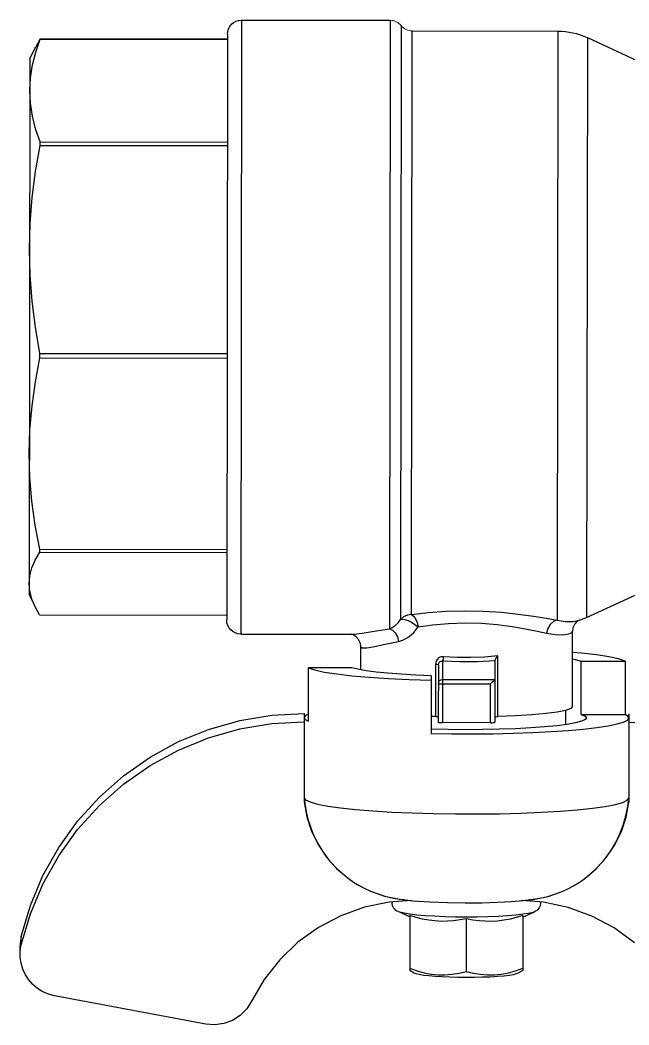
# Model space of a CAD drawing. Header units: millimetres. Extents: x 898 to 1196, y 229 to 443.
# Drawn here: x 1158.03127 to 1158.05935, y 351.38049 to 351.42684 of the extents above; entities that cross this region are included whole.
import ezdxf

# ---------------------------------------------------------------- set-up
doc = ezdxf.new("R2010")
doc.units = ezdxf.units.MM
doc.layers.get('0').update_dxf_attribs({"color": 41})
doc.layers.add('alim', color=5, linetype='Continuous', lineweight=5)
doc.layers.add('CHAUFFAGE', color=4, linetype='Continuous', lineweight=5)

# ---------------------------------------------------------------- blocks, each defined once
blk = doc.blocks.new('AUDIT_I_240531090321-0')
at = {"linetype": 'ByBlock'}
for centre, start, end in [((2.7093, -2.4152), 90, 141.31781), ((2.5532, -2.2902), 270, 321.31781)]:
    blk.add_arc(centre, 0.1, start, end, dxfattribs=at)
blk = doc.blocks.new('c ef ecs')
at = {"layer": 'alim', "color": 1, "lineweight": -3}
for p, q in [((-303.559886, 72.789264), (-303.559886, 72.761864)), ((-303.559378, 72.789508), (-303.559378, 72.761441)), ((-303.55252, 72.789508), (-303.559378, 72.789508)), ((-303.55252, 72.789508), (-303.55252, 72.761185)), ((-303.568471, 72.78872), (-303.571794, 72.787186)), ((-303.568471, 72.78872), (-303.568471, 72.788654)), ((-303.568471, 72.788654), (-303.568471, 72.761973)), ((-303.567106, 72.78902), (-303.567106, 72.761842)), ((-303.560394, 72.78902), (-303.567106, 72.78902)), ((-303.560394, 72.7621), (-303.560394, 72.78902)), ((-303.551869, 72.788859), (-303.551869, 72.761834)), ((-303.543242, 72.788638), (-303.551869, 72.788638)), ((-303.543242, 72.788617), (-303.551869, 72.788617)), ((-303.543242, 72.788638), (-303.543029, 72.788268)), ((-303.543242, 72.788617), (-303.543242, 72.788638)), ((-303.543032, 72.788021), (-303.543242, 72.788617)), ((-303.542754, 72.787717), (-303.54303, 72.788269)), ((-303.542879, 72.787429), (-303.543032, 72.788021)), ((-303.542754, 72.787717), (-303.542754, 72.762976)), ((-303.542785, 72.786839), (-303.542879, 72.787429)), ((-303.542754, 72.786248), (-303.542785, 72.786839)), ((-303.542785, 72.785657), (-303.542754, 72.786248)), ((-303.542879, 72.785067), (-303.542785, 72.785657)), ((-303.543031, 72.784476), (-303.542879, 72.785067)), ((-303.543242, 72.783879), (-303.543031, 72.784476)), ((-303.543242, 72.783879), (-303.551869, 72.783879)), ((-303.543242, 72.783718), (-303.551869, 72.783718)), ((-303.543242, 72.783718), (-303.543242, 72.783879)), ((-303.543031, 72.782508), (-303.543242, 72.783718)), ((-303.542879, 72.781312), (-303.543031, 72.782508)), ((-303.542785, 72.780116), (-303.542879, 72.781312)), ((-303.542754, 72.77892), (-303.542785, 72.780116)), ((-303.542785, 72.777724), (-303.542754, 72.77892)), ((-303.542879, 72.776528), (-303.542785, 72.777724)), ((-303.543031, 72.775332), (-303.542879, 72.776528)), ((-303.543242, 72.774122), (-303.543031, 72.775332)), ((-303.543242, 72.774122), (-303.551869, 72.774122)), ((-303.543242, 72.773915), (-303.551869, 72.773915)), ((-303.543242, 72.773915), (-303.543242, 72.774122)), ((-303.543031, 72.772801), (-303.543242, 72.773915)), ((-303.542879, 72.7717), (-303.543031, 72.772801)), ((-303.542785, 72.770599), (-303.542879, 72.7717)), ((-303.542754, 72.769499), (-303.542785, 72.770599)), ((-303.542785, 72.768398), (-303.542754, 72.769499)), ((-303.542879, 72.767297), (-303.542785, 72.768398)), ((-303.543031, 72.766196), (-303.542879, 72.767297)), ((-303.543242, 72.765082), (-303.543031, 72.766196)), ((-303.543242, 72.765082), (-303.551869, 72.765082)), ((-303.543242, 72.76495), (-303.551869, 72.76495)), ((-303.543242, 72.76495), (-303.543242, 72.765082)), ((-303.543032, 72.764586), (-303.543242, 72.76495)), ((-303.542879, 72.764224), (-303.543032, 72.764586)), ((-303.542785, 72.763864), (-303.542879, 72.764224)), ((-303.542754, 72.763503), (-303.542785, 72.763864)), ((-303.568471, 72.761973), (-303.571794, 72.763507)), ((-303.542879, 72.762781), (-303.542785, 72.763142)), ((-303.542785, 72.763142), (-303.542754, 72.763503)), ((-303.542754, 72.762975), (-303.54303, 72.762424)), ((-303.543029, 72.762425), (-303.542879, 72.762781)), ((-303.564539, 72.762203), (-303.565318, 72.762121)), ((-303.563705, 72.762256), (-303.564539, 72.762203)), ((-303.562843, 72.762272), (-303.563705, 72.762256)), ((-303.561983, 72.762247), (-303.562843, 72.762272)), ((-303.561157, 72.762186), (-303.561983, 72.762247)), ((-303.560394, 72.7621), (-303.561157, 72.762186)), ((-303.543242, 72.762055), (-303.543029, 72.762425)), ((-303.56809, 72.761825), (-303.568471, 72.761973)), ((-303.568094, 72.761827), (-303.568097, 72.761828)), ((-303.568097, 72.761828), (-303.568088, 72.761823)), ((-303.568094, 72.761827), (-303.568094, 72.761827)), ((-303.567827, 72.761781), (-303.568094, 72.761827)), ((-303.568088, 72.761823), (-303.568023, 72.76178)), ((-303.568023, 72.76178), (-303.567921, 72.761668)), ((-303.567486, 72.761785), (-303.567827, 72.761781)), ((-303.567106, 72.761842), (-303.567486, 72.761785)), ((-303.566616, 72.761928), (-303.567106, 72.761842)), ((-303.567106, 72.761842), (-303.566935, 72.76178)), ((-303.566935, 72.76178), (-303.566785, 72.761648)), ((-303.566017, 72.762025), (-303.566616, 72.761928)), ((-303.565318, 72.762121), (-303.566017, 72.762025)), ((-303.562854, 72.761714), (-303.563615, 72.761697)), ((-303.562095, 72.761687), (-303.562854, 72.761714)), ((-303.560649, 72.761724), (-303.560694, 72.761527)), ((-303.56058, 72.761896), (-303.560649, 72.761724)), ((-303.560492, 72.762025), (-303.56058, 72.761896)), ((-303.56039, 72.761742), (-303.560548, 72.761642)), ((-303.560394, 72.7621), (-303.560492, 72.762025)), ((-303.560394, 72.7621), (-303.560203, 72.762072)), ((-303.560232, 72.76182), (-303.56039, 72.761742)), ((-303.560088, 72.761868), (-303.560232, 72.76182)), ((-303.560203, 72.762072), (-303.560028, 72.761991)), ((-303.559969, 72.761883), (-303.560088, 72.761868)), ((-303.560028, 72.761991), (-303.559886, 72.761864)), ((-303.559886, 72.761864), (-303.559969, 72.761883)), ((-303.559776, 72.761711), (-303.559886, 72.761864)), ((-303.559646, 72.761587), (-303.559776, 72.761711)), ((-303.543242, 72.762055), (-303.551869, 72.762055)), ((-303.567921, 72.761668), (-303.56784, 72.761486)), ((-303.56784, 72.761486), (-303.567821, 72.761339)), ((-303.567821, 72.757854), (-303.567821, 72.761339)), ((-303.567782, 72.761278), (-303.567821, 72.761339)), ((-303.567645, 72.761218), (-303.567782, 72.761278)), ((-303.566616, 72.761242), (-303.567018, 72.761178)), ((-303.566785, 72.761648), (-303.566674, 72.761461)), ((-303.566674, 72.761461), (-303.566616, 72.761242)), ((-303.566184, 72.761337), (-303.566616, 72.761242)), ((-303.565655, 72.761444), (-303.566184, 72.761337)), ((-303.565039, 72.76155), (-303.565655, 72.761444)), ((-303.564352, 72.761639), (-303.565039, 72.76155)), ((-303.563615, 72.761697), (-303.564352, 72.761639)), ((-303.561366, 72.761621), (-303.562095, 72.761687)), ((-303.560694, 72.761527), (-303.561366, 72.761621)), ((-303.560548, 72.761642), (-303.560694, 72.761527)), ((-303.5605, 72.761267), (-303.560694, 72.761527)), ((-303.560271, 72.761062), (-303.5605, 72.761267)), ((-303.559646, 72.761243), (-303.559742, 72.761062)), ((-303.559509, 72.761496), (-303.559646, 72.761587)), ((-303.55952, 72.761374), (-303.559646, 72.761243)), ((-303.559378, 72.761441), (-303.55952, 72.761374)), ((-303.559378, 72.761441), (-303.559509, 72.761496)), ((-303.558679, 72.761326), (-303.559378, 72.761441)), ((-303.55812, 72.761236), (-303.558679, 72.761326)), ((-303.55772, 72.761189), (-303.55812, 72.761236)), ((-303.567379, 72.761174), (-303.567645, 72.761218)), ((-303.567018, 72.761178), (-303.567379, 72.761174)), ((-303.560029, 72.760924), (-303.560271, 72.761062)), ((-303.559797, 72.760851), (-303.560029, 72.760924)), ((-303.559742, 72.761062), (-303.559797, 72.760851)), ((-303.559179, 72.760722), (-303.559797, 72.760851)), ((-303.558036, 72.760758), (-303.557953, 72.760943)), ((-303.557953, 72.760943), (-303.557828, 72.761078)), ((-303.557828, 72.761078), (-303.5577, 72.761155)), ((-303.557604, 72.761185), (-303.55772, 72.761189)), ((-303.5577, 72.761155), (-303.557614, 72.761181)), ((-303.55252, 72.761185), (-303.557624, 72.761185)), ((-303.557614, 72.761181), (-303.557592, 72.761185)), ((-303.568927, 72.760245), (-303.568233, 72.760324)), ((-303.568233, 72.760324), (-303.567821, 72.76036)), ((-303.558687, 72.760619), (-303.559179, 72.760722)), ((-303.558334, 72.76056), (-303.558687, 72.760619)), ((-303.558124, 72.760555), (-303.558334, 72.76056)), ((-303.558055, 72.760607), (-303.558124, 72.760555)), ((-303.558055, 72.760612), (-303.558036, 72.760758)), ((-303.558055, 72.759541), (-303.558055, 72.760607)), ((-303.570247, 72.759959), (-303.569944, 72.76006)), ((-303.570247, 72.759959), (-303.570247, 72.757498)), ((-303.568228, 72.759959), (-303.570247, 72.759959)), ((-303.569944, 72.76006), (-303.569501, 72.760156)), ((-303.569501, 72.760156), (-303.568927, 72.760245)), ((-303.567951, 72.760031), (-303.568228, 72.759959)), ((-303.568228, 72.757498), (-303.568228, 72.759959)), ((-303.567821, 72.760054), (-303.567951, 72.760031)), ((-303.564378, 72.75739), (-303.564378, 72.760189)), ((-303.564329, 72.760128), (-303.564378, 72.760189)), ((-303.564378, 72.760189), (-303.563761, 72.760136)), ((-303.564286, 72.760068), (-303.564329, 72.760128)), ((-303.564254, 72.760013), (-303.564286, 72.760068)), ((-303.56424, 72.75997), (-303.564254, 72.760013)), ((-303.56424, 72.75997), (-303.56424, 72.757371)), ((-303.56424, 72.759967), (-303.563442, 72.759917)), ((-303.563761, 72.760136), (-303.563132, 72.760113)), ((-303.563442, 72.759917), (-303.562633, 72.759911)), ((-303.563132, 72.760113), (-303.562499, 72.760118)), ((-303.562633, 72.759911), (-303.561831, 72.75995)), ((-303.562499, 72.760118), (-303.561874, 72.760153)), ((-303.561865, 72.760068), (-303.561874, 72.760153)), ((-303.561874, 72.760153), (-303.561765, 72.760145)), ((-303.56185, 72.759996), (-303.561865, 72.760068)), ((-303.561831, 72.75995), (-303.56185, 72.759996)), ((-303.561831, 72.75995), (-303.561831, 72.757109)), ((-303.561751, 72.759945), (-303.561831, 72.75995)), ((-303.561765, 72.760145), (-303.561675, 72.76011)), ((-303.56169, 72.759908), (-303.561751, 72.759945)), ((-303.56165, 72.759848), (-303.56169, 72.759908)), ((-303.561675, 72.76011), (-303.561603, 72.760055)), ((-303.561636, 72.75977), (-303.56165, 72.759848)), ((-303.561603, 72.760055), (-303.561547, 72.759981)), ((-303.561547, 72.759981), (-303.561511, 72.759889)), ((-303.561511, 72.759889), (-303.561498, 72.759788)), ((-303.561636, 72.75977), (-303.561619, 72.759778)), ((-303.561636, 72.75977), (-303.561636, 72.757375)), ((-303.561619, 72.759778), (-303.56157, 72.759784)), ((-303.56157, 72.759784), (-303.561498, 72.759788)), ((-303.561498, 72.759788), (-303.561498, 72.75739)), ((-303.55992, 72.759336), (-303.559306, 72.759382)), ((-303.559306, 72.759382), (-303.558762, 72.759436)), ((-303.558762, 72.759436), (-303.558299, 72.759497)), ((-303.558299, 72.759497), (-303.557925, 72.759564)), ((-303.557925, 72.759564), (-303.557648, 72.759636)), ((-303.557648, 72.759636), (-303.555629, 72.759636)), ((-303.556375, 72.759439), (-303.556949, 72.75935)), ((-303.555932, 72.759535), (-303.556375, 72.759439)), ((-303.555629, 72.759636), (-303.555932, 72.759535)), ((-303.555629, 72.759636), (-303.555629, 72.757174)), ((-303.56424, 72.759115), (-303.56424, 72.75912)), ((-303.564238, 72.759109), (-303.56424, 72.759115)), ((-303.564234, 72.759104), (-303.564238, 72.759109)), ((-303.564234, 72.759104), (-303.564203, 72.759065)), ((-303.561831, 72.759104), (-303.564234, 72.759104)), ((-303.564203, 72.759065), (-303.564156, 72.759014)), ((-303.564156, 72.759014), (-303.564101, 72.758958)), ((-303.564101, 72.758958), (-303.564045, 72.758901)), ((-303.561756, 72.75909), (-303.561831, 72.759104)), ((-303.561693, 72.75905), (-303.561756, 72.75909)), ((-303.56165, 72.75899), (-303.561693, 72.75905)), ((-303.561636, 72.75892), (-303.561651, 72.758913)), ((-303.561636, 72.75892), (-303.56165, 72.75899)), ((-303.56131, 72.759271), (-303.560593, 72.759299)), ((-303.56131, 72.759271), (-303.56131, 72.756608)), ((-303.560295, 72.7591), (-303.56131, 72.75907)), ((-303.560593, 72.759299), (-303.55992, 72.759336)), ((-303.559333, 72.759144), (-303.560295, 72.7591)), ((-303.558443, 72.759202), (-303.559333, 72.759144)), ((-303.557643, 72.759271), (-303.558443, 72.759202)), ((-303.556949, 72.75935), (-303.557643, 72.759271)), ((-303.564045, 72.757109), (-303.564045, 72.758901)), ((-303.561831, 72.758901), (-303.564045, 72.758901)), ((-303.561756, 72.758902), (-303.561831, 72.758901)), ((-303.561693, 72.758906), (-303.561756, 72.758902)), ((-303.561651, 72.758913), (-303.561693, 72.758906)), ((-303.570426, 72.75753), (-303.570426, 72.753448)), ((-303.567821, 72.757854), (-303.567741, 72.757766)), ((-303.567741, 72.757766), (-303.567502, 72.757681)), ((-303.567502, 72.757681), (-303.567114, 72.757602)), ((-303.567496, 72.75768), (-303.567496, 72.757025)), ((-303.567114, 72.757602), (-303.566587, 72.757531)), ((-303.566587, 72.757531), (-303.565941, 72.757471)), ((-303.553956, 72.757447), (-303.55545, 72.75753)), ((-303.55545, 72.75753), (-303.55545, 72.753448)), ((-303.570426, 72.757141), (-303.57192, 72.757058)), ((-303.570426, 72.757336), (-303.570381, 72.757417)), ((-303.570365, 72.757241), (-303.570426, 72.757336)), ((-303.570381, 72.757417), (-303.570247, 72.757498)), ((-303.570182, 72.757147), (-303.570365, 72.757241)), ((-303.568228, 72.757498), (-303.570247, 72.757498)), ((-303.569882, 72.757057), (-303.570182, 72.757147)), ((-303.568411, 72.757417), (-303.568472, 72.757336)), ((-303.568472, 72.757336), (-303.568415, 72.757257)), ((-303.568415, 72.757257), (-303.568245, 72.757179)), ((-303.568228, 72.757498), (-303.568411, 72.757417)), ((-303.568245, 72.757179), (-303.567965, 72.757105)), ((-303.567965, 72.757105), (-303.567582, 72.757036)), ((-303.565941, 72.757471), (-303.565196, 72.757423)), ((-303.565196, 72.757423), (-303.564378, 72.75739)), ((-303.564306, 72.757386), (-303.564378, 72.75739)), ((-303.564258, 72.757379), (-303.564306, 72.757386)), ((-303.56424, 72.757371), (-303.564258, 72.757379)), ((-303.56424, 72.757371), (-303.56424, 72.757128)), ((-303.564225, 72.757121), (-303.56424, 72.757128)), ((-303.564183, 72.757115), (-303.564225, 72.757121)), ((-303.56412, 72.75711), (-303.564183, 72.757115)), ((-303.564045, 72.757109), (-303.56412, 72.75711)), ((-303.564045, 72.757109), (-303.561831, 72.757109)), ((-303.561756, 72.75711), (-303.561831, 72.757109)), ((-303.561693, 72.757115), (-303.561756, 72.75711)), ((-303.561651, 72.757121), (-303.561693, 72.757115)), ((-303.561636, 72.757128), (-303.561651, 72.757121)), ((-303.561619, 72.757379), (-303.561636, 72.757371)), ((-303.561636, 72.757375), (-303.561636, 72.757128)), ((-303.56157, 72.757386), (-303.561619, 72.757379)), ((-303.561498, 72.75739), (-303.56157, 72.757386)), ((-303.561498, 72.75739), (-303.56131, 72.757397)), ((-303.555629, 72.757491), (-303.555512, 72.757431)), ((-303.555495, 72.757254), (-303.555629, 72.757174)), ((-303.555512, 72.757431), (-303.55545, 72.757336)), ((-303.55545, 72.757336), (-303.555495, 72.757254)), ((-303.553956, 72.757058), (-303.55545, 72.757141)), ((-303.55248, 72.757198), (-303.553956, 72.757447)), ((-303.551041, 72.756787), (-303.55248, 72.757198)), ((-303.569468, 72.756971), (-303.569882, 72.757057)), ((-303.568947, 72.756891), (-303.569468, 72.756971)), ((-303.568328, 72.756818), (-303.568947, 72.756891)), ((-303.567622, 72.756754), (-303.568328, 72.756818)), ((-303.566839, 72.7567), (-303.567622, 72.756754)), ((-303.567582, 72.757036), (-303.567102, 72.756973)), ((-303.567102, 72.756973), (-303.566537, 72.756917)), ((-303.565992, 72.756655), (-303.566839, 72.7567)), ((-303.566537, 72.756917), (-303.565897, 72.75687)), ((-303.565096, 72.756622), (-303.565992, 72.756655)), ((-303.565897, 72.75687), (-303.565197, 72.756833)), ((-303.565197, 72.756833), (-303.56445, 72.756806)), ((-303.564164, 72.756601), (-303.565096, 72.756622)), ((-303.56445, 72.756806), (-303.563671, 72.75679)), ((-303.563212, 72.756591), (-303.564164, 72.756601)), ((-303.563671, 72.75679), (-303.562877, 72.756785)), ((-303.562877, 72.756785), (-303.562085, 72.756791)), ((-303.56131, 72.756608), (-303.562256, 72.756594)), ((-303.562085, 72.756791), (-303.56131, 72.756809)), ((-303.55248, 72.756809), (-303.553956, 72.757058)), ((-303.551041, 72.756398), (-303.55248, 72.756809)), ((-303.549658, 72.756218), (-303.551041, 72.756787)), ((-303.562256, 72.756594), (-303.563212, 72.756591)), ((-303.549658, 72.75583), (-303.551041, 72.756398)), ((-303.548347, 72.7555), (-303.549658, 72.756218)), ((-303.548347, 72.755111), (-303.549658, 72.75583)), ((-303.547125, 72.75464), (-303.548347, 72.7555)), ((-303.547125, 72.754251), (-303.548347, 72.755111)), ((-303.546007, 72.75365), (-303.547125, 72.75464)), ((-303.546007, 72.753261), (-303.547125, 72.754251)), ((-303.570356, 72.753541), (-303.570426, 72.753643)), ((-303.570302, 72.752763), (-303.570426, 72.753448)), ((-303.570397, 72.753368), (-303.570415, 72.753513)), ((-303.570367, 72.753176), (-303.570397, 72.753368)), ((-303.570148, 72.753442), (-303.570356, 72.753541)), ((-303.569806, 72.753346), (-303.570148, 72.753442)), ((-303.555728, 72.753442), (-303.55607, 72.753346)), ((-303.55552, 72.753541), (-303.555728, 72.753442)), ((-303.55545, 72.753448), (-303.555575, 72.752763)), ((-303.55545, 72.753643), (-303.55552, 72.753541)), ((-303.55548, 72.753364), (-303.55551, 72.753171)), ((-303.555462, 72.753508), (-303.55548, 72.753364)), ((-303.545006, 72.752542), (-303.546007, 72.75365)), ((-303.57032, 72.752937), (-303.570367, 72.753176)), ((-303.57025, 72.752656), (-303.57032, 72.752937)), ((-303.569336, 72.753256), (-303.569806, 72.753346)), ((-303.568746, 72.753172), (-303.569336, 72.753256)), ((-303.568049, 72.753098), (-303.568746, 72.753172)), ((-303.567256, 72.753034), (-303.568049, 72.753098)), ((-303.566383, 72.752981), (-303.567256, 72.753034)), ((-303.565446, 72.752941), (-303.566383, 72.752981)), ((-303.564462, 72.752913), (-303.565446, 72.752941)), ((-303.563449, 72.752899), (-303.564462, 72.752913)), ((-303.562427, 72.752899), (-303.563449, 72.752899)), ((-303.561415, 72.752913), (-303.562427, 72.752899)), ((-303.560431, 72.752941), (-303.561415, 72.752913)), ((-303.559493, 72.752981), (-303.560431, 72.752941)), ((-303.55862, 72.753034), (-303.559493, 72.752981)), ((-303.557827, 72.753098), (-303.55862, 72.753034)), ((-303.55713, 72.753172), (-303.557827, 72.753098)), ((-303.55654, 72.753256), (-303.55713, 72.753172)), ((-303.55607, 72.753346), (-303.55654, 72.753256)), ((-303.555557, 72.752931), (-303.555628, 72.752649)), ((-303.55551, 72.753171), (-303.555557, 72.752931)), ((-303.545006, 72.752153), (-303.546007, 72.753261)), ((-303.570085, 72.752101), (-303.570302, 72.752763)), ((-303.570151, 72.752337), (-303.57025, 72.752656)), ((-303.555575, 72.752763), (-303.555791, 72.752101)), ((-303.555628, 72.752649), (-303.555726, 72.752335)), ((-303.544137, 72.75133), (-303.545006, 72.752542)), ((-303.570014, 72.751984), (-303.570151, 72.752337)), ((-303.569779, 72.751475), (-303.570085, 72.752101)), ((-303.569828, 72.751596), (-303.570014, 72.751984)), ((-303.555791, 72.752101), (-303.556097, 72.751475)), ((-303.555861, 72.751986), (-303.556046, 72.7516)), ((-303.555726, 72.752335), (-303.555861, 72.751986)), ((-303.544137, 72.750941), (-303.545006, 72.752153)), ((-303.569578, 72.751176), (-303.569828, 72.751596)), ((-303.556046, 72.7516), (-303.556295, 72.751181)), ((-303.569391, 72.750897), (-303.569779, 72.751475)), ((-303.569258, 72.750744), (-303.569578, 72.751176)), ((-303.556295, 72.751181), (-303.556613, 72.750751)), ((-303.556097, 72.751475), (-303.556485, 72.750897)), ((-303.543409, 72.750029), (-303.544137, 72.75133)), ((-303.568927, 72.750376), (-303.569391, 72.750897)), ((-303.568866, 72.750322), (-303.569258, 72.750744)), ((-303.556613, 72.750751), (-303.557005, 72.750327)), ((-303.556485, 72.750897), (-303.556949, 72.750376)), ((-303.543409, 72.74964), (-303.544137, 72.750941)), ((-303.568396, 72.749923), (-303.568927, 72.750376)), ((-303.568396, 72.749923), (-303.568866, 72.750322)), ((-303.556949, 72.750376), (-303.55748, 72.749923)), ((-303.557005, 72.750327), (-303.55748, 72.749923)), ((-303.568138, 72.749741), (-303.568396, 72.749923)), ((-303.56788, 72.749583), (-303.568138, 72.749741)), ((-303.557736, 72.749742), (-303.557992, 72.749586)), ((-303.55748, 72.749923), (-303.557736, 72.749742)), ((-303.542831, 72.748655), (-303.543409, 72.750029)), ((-303.56762, 72.749446), (-303.56788, 72.749583)), ((-303.567358, 72.749327), (-303.56762, 72.749446)), ((-303.566696, 72.749101), (-303.567358, 72.749327)), ((-303.566706, 72.749099), (-303.567358, 72.749327)), ((-303.558518, 72.749327), (-303.559181, 72.749101)), ((-303.558518, 72.749327), (-303.559171, 72.749099)), ((-303.558253, 72.749447), (-303.558518, 72.749327)), ((-303.557992, 72.749586), (-303.558253, 72.749447)), ((-303.542831, 72.748266), (-303.543409, 72.74964)), ((-303.567637, 72.748591), (-303.566498, 72.748832)), ((-303.566028, 72.74896), (-303.566706, 72.749099)), ((-303.566321, 72.749018), (-303.566696, 72.749101)), ((-303.566498, 72.748832), (-303.565474, 72.748904)), ((-303.566345, 72.748843), (-303.566356, 72.748768)), ((-303.566356, 72.748768), (-303.566339, 72.748657)), ((-303.566006, 72.748967), (-303.566321, 72.749018)), ((-303.565856, 72.748948), (-303.566028, 72.74896)), ((-303.565552, 72.748911), (-303.566006, 72.748967)), ((-303.565014, 72.748863), (-303.565552, 72.748911)), ((-303.564375, 72.748825), (-303.565014, 72.748863)), ((-303.563658, 72.748801), (-303.564375, 72.748825)), ((-303.562878, 72.748793), (-303.563658, 72.748801)), ((-303.562064, 72.748805), (-303.562878, 72.748793)), ((-303.561258, 72.748837), (-303.562064, 72.748805)), ((-303.560475, 72.748895), (-303.561258, 72.748837)), ((-303.559757, 72.748984), (-303.560475, 72.748895)), ((-303.560406, 72.748904), (-303.559378, 72.748832)), ((-303.559848, 72.74896), (-303.560077, 72.748944)), ((-303.559171, 72.749099), (-303.559848, 72.74896)), ((-303.559562, 72.749017), (-303.559757, 72.748984)), ((-303.559181, 72.749101), (-303.559562, 72.749017)), ((-303.559537, 72.748657), (-303.55952, 72.748768)), ((-303.55952, 72.748768), (-303.559531, 72.748843)), ((-303.559378, 72.748832), (-303.558239, 72.748591)), ((-303.568731, 72.748195), (-303.567637, 72.748591)), ((-303.566339, 72.748657), (-303.566296, 72.748564)), ((-303.566296, 72.748564), (-303.566242, 72.748496)), ((-303.566242, 72.748496), (-303.566185, 72.748449)), ((-303.566185, 72.748449), (-303.566129, 72.748413)), ((-303.566129, 72.748413), (-303.566084, 72.748391)), ((-303.566084, 72.748391), (-303.566084, 72.748391)), ((-303.565544, 72.748146), (-303.566084, 72.748391)), ((-303.566084, 72.748391), (-303.566002, 72.748361)), ((-303.566002, 72.748361), (-303.565808, 72.748314)), ((-303.565808, 72.748314), (-303.565544, 72.748271)), ((-303.565544, 72.748271), (-303.565216, 72.748233)), ((-303.56066, 72.748233), (-303.560332, 72.748271)), ((-303.560332, 72.748146), (-303.559792, 72.748391)), ((-303.560332, 72.748271), (-303.560068, 72.748314)), ((-303.560068, 72.748314), (-303.559875, 72.748361)), ((-303.559875, 72.748361), (-303.559792, 72.748391)), ((-303.559792, 72.748391), (-303.559748, 72.748413)), ((-303.559792, 72.748391), (-303.559792, 72.748391)), ((-303.559748, 72.748413), (-303.559692, 72.748448)), ((-303.559692, 72.748448), (-303.559635, 72.748496)), ((-303.559635, 72.748496), (-303.55958, 72.748564)), ((-303.55958, 72.748564), (-303.559537, 72.748657)), ((-303.558239, 72.748591), (-303.557145, 72.748195)), ((-303.542412, 72.747225), (-303.542831, 72.748655)), ((-303.542412, 72.746836), (-303.542831, 72.748266)), ((-303.569759, 72.74765), (-303.568731, 72.748195)), ((-303.565543, 72.748211), (-303.565543, 72.74568)), ((-303.565543, 72.748211), (-303.565245, 72.748121)), ((-303.565245, 72.748121), (-303.564955, 72.748049)), ((-303.565216, 72.748233), (-303.564831, 72.7482)), ((-303.564955, 72.748049), (-303.564669, 72.747995)), ((-303.564831, 72.7482), (-303.5644, 72.748174)), ((-303.564669, 72.747995), (-303.564383, 72.74796)), ((-303.5644, 72.748174), (-303.563933, 72.748155)), ((-303.564383, 72.74796), (-303.564097, 72.747943)), ((-303.564097, 72.747943), (-303.563812, 72.747946)), ((-303.563933, 72.748155), (-303.563442, 72.748143)), ((-303.563812, 72.747946), (-303.563526, 72.747967)), ((-303.563526, 72.747967), (-303.563236, 72.748006)), ((-303.563442, 72.748143), (-303.562938, 72.748139)), ((-303.563236, 72.748006), (-303.562938, 72.748061)), ((-303.562938, 72.748139), (-303.562434, 72.748143)), ((-303.562938, 72.748061), (-303.562938, 72.745635)), ((-303.562938, 72.748061), (-303.56264, 72.748006)), ((-303.56264, 72.748006), (-303.56235, 72.747967)), ((-303.562434, 72.748143), (-303.561943, 72.748155)), ((-303.56235, 72.747967), (-303.562064, 72.747946)), ((-303.562064, 72.747946), (-303.561779, 72.747943)), ((-303.561943, 72.748155), (-303.561476, 72.748174)), ((-303.561779, 72.747943), (-303.561493, 72.74796)), ((-303.561493, 72.74796), (-303.561207, 72.747995)), ((-303.561476, 72.748174), (-303.561045, 72.7482)), ((-303.561207, 72.747995), (-303.560922, 72.748049)), ((-303.561045, 72.7482), (-303.56066, 72.748233)), ((-303.560922, 72.748049), (-303.560631, 72.748121)), ((-303.560631, 72.748121), (-303.560334, 72.748211)), ((-303.560334, 72.748211), (-303.560334, 72.74568)), ((-303.557145, 72.748195), (-303.556118, 72.74765)), ((-303.5707, 72.746969), (-303.569759, 72.74765)), ((-303.556118, 72.74765), (-303.555176, 72.746969)), ((-303.555176, 72.746969), (-303.554339, 72.746163)), ((-303.542412, 72.746836), (-303.542412, 72.747225)), ((-303.542412, 72.747225), (-303.542367, 72.746944)), ((-303.542367, 72.746944), (-303.542361, 72.746785)), ((-303.542367, 72.746555), (-303.542412, 72.746836)), ((-303.542361, 72.746396), (-303.542367, 72.746555)), ((-303.542361, 72.746396), (-303.542361, 72.746785)), ((-303.554339, 72.746163), (-303.553623, 72.74525)), ((-303.542485, 72.745715), (-303.542405, 72.745988)), ((-303.542405, 72.745988), (-303.542365, 72.74627)), ((-303.542365, 72.74627), (-303.542361, 72.746396)), ((-303.565547, 72.745683), (-303.565343, 72.745567)), ((-303.565208, 72.745666), (-303.565543, 72.745784)), ((-303.56526, 72.745534), (-303.565343, 72.745567)), ((-303.565114, 72.745499), (-303.56526, 72.745534)), ((-303.564881, 72.745574), (-303.565208, 72.745666)), ((-303.564913, 72.745466), (-303.565114, 72.745499)), ((-303.56456, 72.745511), (-303.564881, 72.745574)), ((-303.56424, 72.745478), (-303.56456, 72.745511)), ((-303.56392, 72.745475), (-303.56424, 72.745478)), ((-303.563599, 72.745501), (-303.56392, 72.745475)), ((-303.563273, 72.745554), (-303.563599, 72.745501)), ((-303.562938, 72.745635), (-303.563273, 72.745554)), ((-303.562604, 72.745554), (-303.562938, 72.745635)), ((-303.562277, 72.745501), (-303.562604, 72.745554)), ((-303.561956, 72.745475), (-303.562277, 72.745501)), ((-303.561636, 72.745478), (-303.561956, 72.745475)), ((-303.561316, 72.745511), (-303.561636, 72.745478)), ((-303.560995, 72.745574), (-303.561316, 72.745511)), ((-303.560668, 72.745666), (-303.560995, 72.745574)), ((-303.560763, 72.745499), (-303.560963, 72.745466)), ((-303.560616, 72.745534), (-303.560763, 72.745499)), ((-303.560334, 72.745784), (-303.560668, 72.745666)), ((-303.560533, 72.745567), (-303.560616, 72.745534)), ((-303.560329, 72.745683), (-303.560533, 72.745567)), ((-303.542605, 72.745456), (-303.542485, 72.745715)), ((-303.564665, 72.745437), (-303.564913, 72.745466)), ((-303.564373, 72.745412), (-303.564665, 72.745437)), ((-303.564047, 72.745393), (-303.564373, 72.745412)), ((-303.563693, 72.745378), (-303.564047, 72.745393)), ((-303.56332, 72.745369), (-303.563693, 72.745378)), ((-303.562938, 72.745366), (-303.56332, 72.745369)), ((-303.562556, 72.745369), (-303.562938, 72.745366)), ((-303.562184, 72.745378), (-303.562556, 72.745369)), ((-303.56183, 72.745393), (-303.562184, 72.745378)), ((-303.561503, 72.745412), (-303.56183, 72.745393)), ((-303.561212, 72.745437), (-303.561503, 72.745412)), ((-303.560963, 72.745466), (-303.561212, 72.745437)), ((-303.553623, 72.74525), (-303.553042, 72.744246)), ((-303.542952, 72.745004), (-303.542761, 72.745217)), ((-303.542761, 72.745217), (-303.542605, 72.745456)), ((-303.543954, 72.744486), (-303.543677, 72.744559)), ((-303.543677, 72.744559), (-303.543415, 72.744671)), ((-303.543415, 72.744671), (-303.543171, 72.744821)), ((-303.543171, 72.744821), (-303.542952, 72.745004)), ((-303.553042, 72.744246), (-303.552816, 72.743889)), ((-303.550925, 72.743186), (-303.543954, 72.744486)), ((-303.552816, 72.743889), (-303.552519, 72.743589)), ((-303.552519, 72.743589), (-303.552164, 72.74336)), ((-303.552164, 72.74336), (-303.551767, 72.743212)), ((-303.551767, 72.743212), (-303.551348, 72.743153)), ((-303.551348, 72.743153), (-303.550925, 72.743186))]:
    blk.add_line(p, q, dxfattribs=at)
for centre, major_axis, start_param, end_param in [((-303.55252, 72.788857), (-0.00046, 0.00046), 3.926991, 5.480832), ((-303.567106, 72.785764), (-0.002302, 0.002302), -0.785398, -0.352991), ((-303.55252, 72.761836), (0.00046, 0.00046), 3.926991, 5.497787)]:
    blk.add_ellipse(centre, major_axis=major_axis, ratio=1, start_param=start_param, end_param=end_param, dxfattribs=at)
at = {"layer": 'alim', "color": 1, "lineweight": -3, "xscale": 0.006511055038041, "yscale": 0.006511055038041, "zscale": 0.006511055038041, "rotation": 180}
blk.add_blockref('AUDIT_I_240531090321-0', (-303.542754, 72.773945), dxfattribs=at)

msp = doc.modelspace()

# ---------------------------------------------------------------- block references
at = {"layer": 'CHAUFFAGE', "xscale": -1, "rotation": 359.9305508729037}
msp.add_blockref('c ef ecs', (854.400954, 279.005327), dxfattribs=at)

doc.saveas('drawing.dxf')
